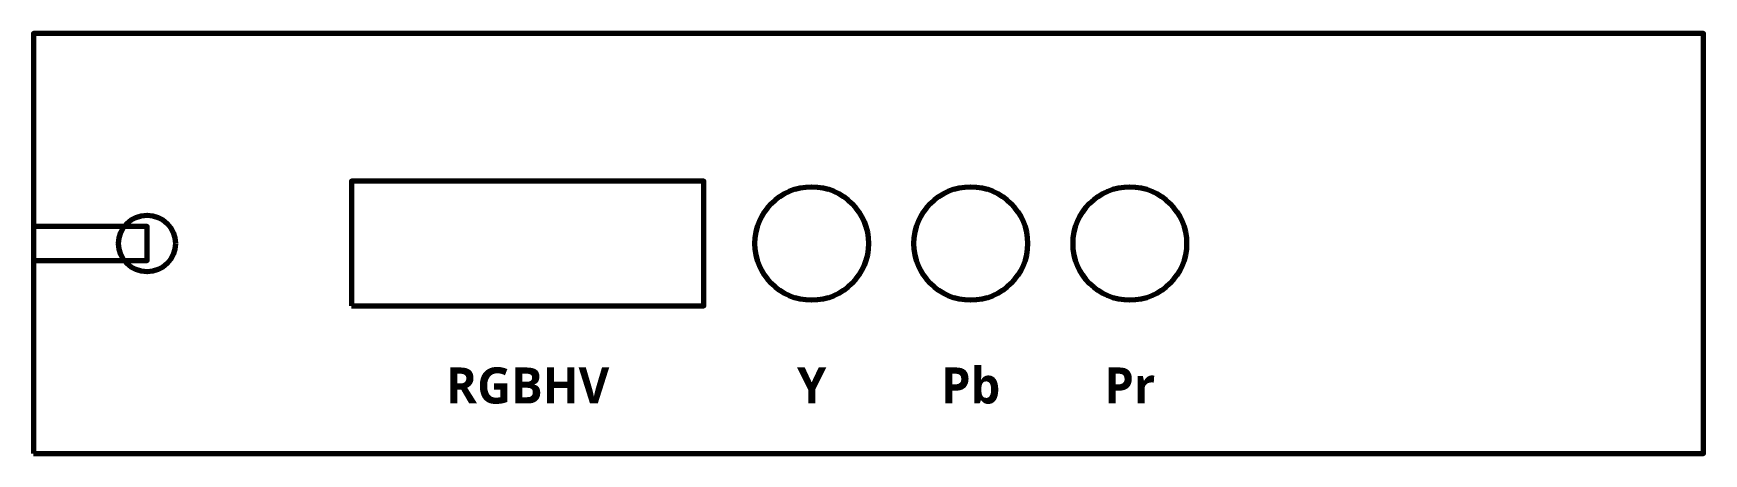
# Model space of a CAD drawing. Header units: millimetres. Extents: x 78 to 225, y 114 to 151.
import ezdxf
from ezdxf.enums import TextEntityAlignment as Align

# ---------------------------------------------------------------- set-up
doc = ezdxf.new("R2010")
doc.units = ezdxf.units.MM
for name, color, linetype, lineweight, true_color in [('CUTOUTS', 7, 'Continuous', 70, 0xffffff), ('OUTLINE', 7, 'Continuous', 70, 0xffffff), ('TEXT', 7, 'Continuous', 35, 0xffffff)]:
    doc.layers.add(name, color=color, linetype=linetype, lineweight=lineweight, true_color=true_color)
doc.styles.add('textstyle12', font='')
doc.styles.add('textstyle13', font='')
doc.styles.add('textstyle14', font='')
doc.styles.add('textstyle15', font='')
doc.styles.get('textstyle12').set_extended_font_data('Segoe UI Semibold')
doc.styles.get('textstyle13').set_extended_font_data('Segoe UI Semibold')
doc.styles.get('textstyle14').set_extended_font_data('Segoe UI Semibold')
doc.styles.get('textstyle15').set_extended_font_data('Segoe UI Semibold')

msp = doc.modelspace()

# ---------------------------------------------------------------- linework, layer by layer
at = {"layer": 'CUTOUTS'}
for points in [[(105.75, 127.25), (136.75, 127.25), (136.75, 138.25), (105.75, 138.25), (105.75, 127.25)], [(77.75, 131.25), (87.75, 131.25), (87.75, 134.25), (77.75, 134.25), (77.75, 131.25)]]:
    msp.add_lwpolyline(points, dxfattribs=at)
for centre, radius in [((146.25, 132.75), 5), ((160.25, 132.75), 5), ((174.25, 132.75), 5), ((87.75, 132.75), 2.5)]:
    msp.add_circle(centre, radius, dxfattribs=at)
at = {"layer": 'OUTLINE'}
msp.add_lwpolyline([(77.75, 114.25), (224.75, 114.25), (224.75, 151.25), (77.75, 151.25), (77.75, 114.25)], dxfattribs=at)

# ---------------------------------------------------------------- texts
at = {"layer": 'TEXT'}
for s, height, style, p in [('Pb', 3.175, 'textstyle12', (160.25, 120.25)), ('RGBHV', 3.175, 'textstyle14', (121.25, 120.25)), ('Y', 3.17, 'textstyle15', (146.25, 120.25)), ('Pr', 3.175, 'textstyle13', (174.25, 120.25))]:
    msp.add_text(s, height=height, dxfattribs=dict(at, style=style)).set_placement(p, align=Align.MIDDLE_CENTER)

doc.saveas('drawing.dxf')
